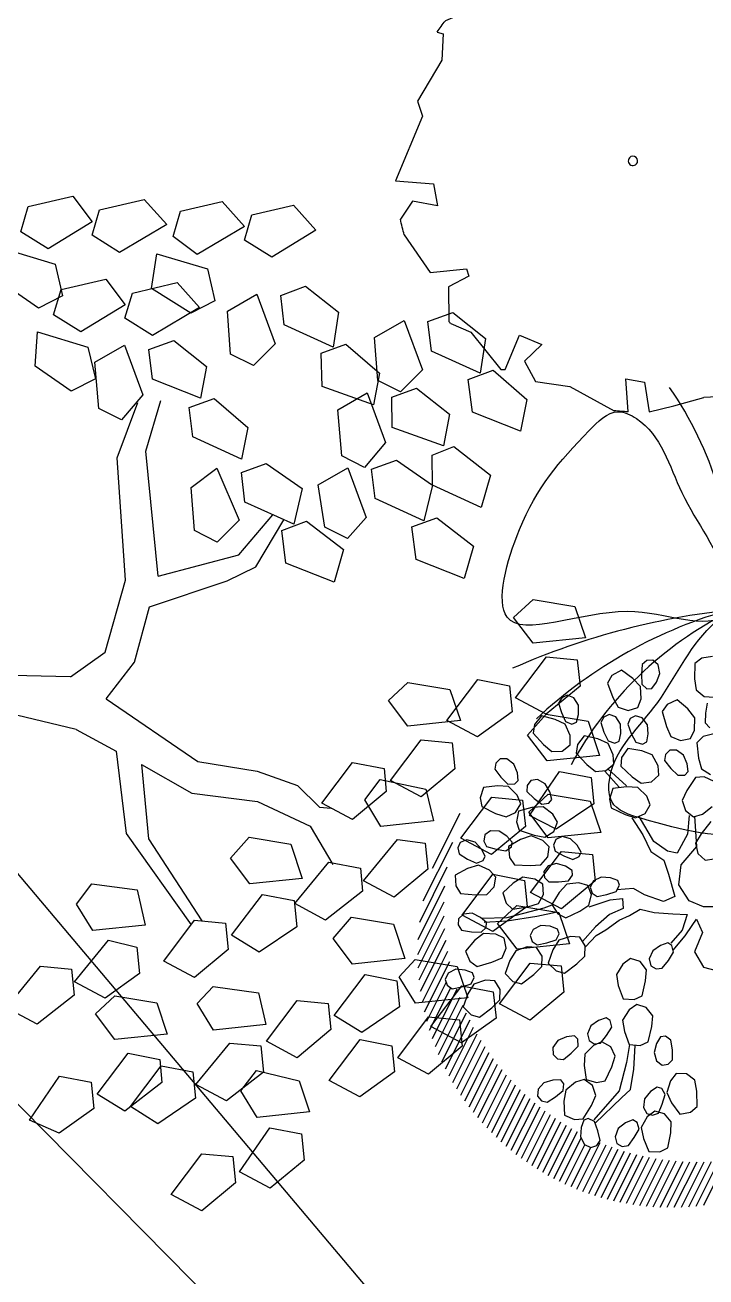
# Model space of a CAD drawing. Extents: x -809667 to 586099, y 3084146 to 3634412.
# Drawn here: x 381328.305 to 381330.292, y 3084293.949 to 3084297.6 of the extents above; entities that cross this region are included whole.
import ezdxf

# ---------------------------------------------------------------- set-up
doc = ezdxf.new("R2010")
doc.units = 0
doc.header["$LTSCALE"] = 0.5
doc.linetypes.add('CONTINOUS', pattern=[0])
doc.layers.get('0').update_dxf_attribs({"linetype": 'CONTINUOUS'})
for name, color, linetype in [('DIM-动力', 3, 'CONTINUOUS'), ('TREE', 3, 'CONTINUOUS'), ('乔木', 84, 'CONTINUOUS'), ('文字', 7, 'CONTINUOUS')]:
    doc.layers.add(name, color=color, linetype=linetype)

# ---------------------------------------------------------------- blocks, each defined once
blk = doc.blocks.new('*E54')
at = {"layer": 'TREE', "color": 0}
blk.add_ellipse((-2.37, 3.565), major_axis=(2.696, 1.394), ratio=1, start_param=0.518575, end_param=0.519414, dxfattribs=at)
blk = doc.blocks.new('A$C4C586FE1')
at = {"layer": 'TREE', "color": 0}
for p, q in [((1100.1, 2800.7), (873.4, 2660.3)), ((1294, 2743), (1192.9, 2818.9)), ((1417.9, 2836.2), (1388.9, 2616.6)), ((1786.8, 2659.7), (1417.9, 2836.2)), ((1261.1, 2599.4), (1294, 2743)), ((873.4, 2660.3), (885.1, 2448.8)), ((1875, 2685.7), (1786.8, 2659.7)), ((2107.7, 2532.3), (1875, 2685.7)), ((785.3, 2557.2), (585.3, 2566.4)), ((841.8, 2435.9), (785.3, 2557.2)), ((1388.9, 2616.6), (1261.1, 2599.4)), ((570, 2555.2), (514.1, 2441.5)), ((2260.8, 2515.8), (2107.7, 2532.3)), ((2272.6, 2551), (2260.8, 2515.8)), ((2410.9, 2296.6), (2336, 2500.2)), ((514.1, 2441.5), (288.4, 2275.8)), ((885.1, 2448.8), (841.8, 2435.9)), ((288.4, 2275.8), (287.5, 2250.5)), ((2434.2, 2275.2), (2410.9, 2296.6)), ((2564.8, 2085.9), (2434.2, 2275.2)), ((287.5, 2250.5), (483.5, 2157.2)), ((329.8, 2135.9), (208.1, 2079)), ((422.4, 2031.4), (329.8, 2135.9)), ((483.5, 2157.2), (422.4, 2031.4)), ((208.1, 2079), (170.6, 1878.4)), ((2577.2, 1905.4), (2564.8, 2085.9)), ((2688, 2051.3), (2577.2, 1905.4)), ((170.6, 1878.4), (15.6, 1628.2)), ((2666.2, 1735.2), (2771.9, 1843.1)), ((2724.5, 1645.7), (2666.2, 1735.2)), ((2799.1, 1743.9), (2724.5, 1645.7)), ((2787.7, 1243.8), (2821.3, 1628.8)), ((5.9, 1547.3), (197.8, 1550.3)), ((197.8, 1550.3), (173.3, 1443)), ((173.3, 1443), (0, 1424.7)), ((0, 1424.7), (27, 1278.9)), ((27, 1278.9), (66.8, 1102)), ((2631.6, 1201.9), (2787.7, 1243.8)), ((2635, 1085.7), (2631.6, 1201.9)), ((67, 987.7), (66.8, 1102)), ((2775.3, 1105.3), (2635, 1085.7)), ((2702, 977.7), (2775.3, 1105.3)), ((67, 987.7), (157.2, 906.4)), ((2642.7, 701.9), (2702, 977.7)), ((157.2, 906.4), (291.2, 931.2)), ((291.2, 931.2), (334.9, 852.4)), ((334.9, 852.4), (122.2, 842.3)), ((122.7, 841.2), (319.7, 727.5)), ((319.7, 727.5), (413.9, 564.3)), ((2274.5, 500.5), (2371.1, 598.9)), ((2371.1, 598.9), (2562.8, 580.2)), ((413.9, 564.3), (369.3, 463.8)), ((2418.9, 412.8), (2274.5, 500.5)), ((513.2, 326.3), (782.8, 401.8)), ((827.4, 368.4), (609.7, 253.1)), ((782.8, 401.8), (827.4, 368.4)), ((2129.9, 415.1), (2351.7, 350.2)), ((2132, 192.5), (2129.9, 415.1)), ((1825.7, 254.4), (1999.5, 124.4)), ((1858.7, 85.1), (1825.7, 254.4)), ((1175.5, 133.3), (821.4, 131.7)), ((1175.5, 133.3), (1301.7, 9.6)), ((1301.7, 9.6), (1413.5, 131.8)), ((1413.5, 131.8), (1432.3, 0)), ((1587.1, 58.5), (1858.7, 85.1)), ((1540.1, 5.2), (1587.1, 58.5))]:
    blk.add_line(p, q, dxfattribs=at)
at = {"layer": 'TREE', "color": 0, "extrusion": (0, 0, -1)}
for major_axis, start_param, end_param in [((1003, 1003), -1.011805, -0.945114), ((1003, 1003), -1.426629, -1.413216), ((1003, 1003), -0.139248, -0.081961), ((839.1, 1143.7), 0.475418, 0.633835), ((1003, 1003), 0.553886, 0.636541), ((1003, 1003), 4.017991, 4.075425), ((1003, 1003), 1.314933, 1.417635), ((839.5, 1143.4), 3.200433, 3.340883), ((1003, 1003), 1.573401, 1.638153), ((839.3, 1143.5), 2.942836, 3.115157), ((1003, 1003), 1.829101, 1.934165), ((1003, 1003), 2.270337, 2.346427)]:
    blk.add_ellipse((1418.5, 1418.4), major_axis=major_axis, ratio=1, start_param=start_param, end_param=end_param, dxfattribs=at)
at = {"layer": 'TREE', "color": 0, "linetype": 'Continuous'}
for start_param, end_param in [(0.01341, 3.155003), (3.155003, 6.296595)]:
    blk.add_ellipse((1466.4, 1447.2), major_axis=(19.2, 19.2), ratio=1, start_param=start_param, end_param=end_param, dxfattribs=at)
at = {"layer": 'TREE', "color": 8, "linetype": 'CONTINOUS', "extrusion": (0, 0, -1), "xscale": 467.4085850556439, "yscale": 467.4085850556439, "zscale": -467.4085850556439, "rotation": 278.9250190116231}
blk.add_blockref('*E54', (-2892.7, 65.8), dxfattribs=at)
blk = doc.blocks.new('白玉兰')
at = {"color": 0}
for centre, radius, start, end in [((-1260.5, 1665), 2054.4, 309.39345, 347.16547), ((-713.2, 1844.3), 1941, 291.82137, 332.63459), ((-478.2, 2077.5), 2115.2, 283.29933, 320.85284), ((-4728.7, -6984.2), 8428.8, 56.1879, 65.279), ((-1147.9, -2037), 2310.3, 61.625, 95.14911), ((-559.1, -2135.4), 2213.8, 76.70325, 111.40179), ((4370.8, -555.9), 4391.8, 172.1708, 190.66767), ((2826.9, 106.7), 2820.8, 182.25436, 209.88683), ((2146.3, 475.3), 2185, 193.30629, 228.41072)]:
    blk.add_arc(centre, radius, start, end, dxfattribs=at)
for points in [[(-33.3, 16.4), (-232.9, 72.7), (-341.9, 562), (-1253.8, 922.5), (-424.6, 1375.2), (-32.9, 1391.9), (376.3, 1386), (477, 1090.9), (236.3, 716.3), (184.7, 276.9), (29.2, 67), (-7.3, 17.6)], [(8.3, 30.7), (154.9, 177.4), (635.1, 33.7), (1394.9, 653.5), (1385.2, -291.2), (1208.5, -641.2), (1003.6, -995.4), (696.9, -939.3), (487.4, -546.3), (129.3, -286.7), (21.9, -48.6), (-3.3, 7.4)], [(36.1, -22.3), (98.6, -219.9), (-250.5, -579.7), (-51.2, -1539.8), (-884.9, -1095.2), (-1113.8, -777), (-1333.5, -431.7), (-1142.2, -185.6), (-696.9, -181.1), (-301.3, 16.9), (-40.5, 2.3), (20.8, -1.2)]]:
    blk.add_open_spline(points, degree=3, knots=[0, 0, 0, 0, 621.989778, 1340.944545, 1869.007736, 2592.427455, 2798.699245, 2915.827596, 3435.261502, 4029.77129, 4212.300518, 4212.300518, 4212.300518, 4212.300518], dxfattribs=at)
blk = doc.blocks.new('紫薇')
at = {"color": 0}
for p, q in [((-76.8, 470.4), (-70.2, 482.3)), ((-74.5, 453.4), (-76.8, 470.4)), ((-70.2, 482.3), (-58.6, 485.6)), ((-58.6, 485.6), (-47.3, 481.3)), ((-47.3, 481.3), (-39.7, 463.3)), ((-21.4, 461), (-5.1, 483.2)), ((-5.1, 483.2), (16.1, 479.2)), ((16.1, 479.2), (29.3, 467.9)), ((101.2, 461.5), (111.7, 470.2)), ((111.7, 470.2), (123.7, 469.1)), ((123.7, 469.1), (132.7, 461)), ((-183.9, 452.2), (-162.6, 456.2)), ((-162.6, 456.2), (-146.2, 450.4)), ((-146.2, 450.4), (-136.4, 421.5)), ((-62.9, 439.1), (-74.5, 453.4)), ((-34.4, 444.7), (-41, 432.8)), ((-39.7, 463.3), (-34.4, 444.7)), ((-30.7, 440.8), (-21.4, 461)), ((29.3, 467.9), (28, 437.4)), ((97.2, 444.8), (101.2, 461.5)), ((102.9, 427.3), (97.2, 444.8)), ((132.7, 461), (133.3, 441.5)), ((149.5, 432.7), (172.7, 447.5)), ((172.7, 447.5), (191, 436.1)), ((-136.4, 421.5), (-132.4, 400.2)), ((-50.3, 430.2), (-62.9, 439.1)), ((-41, 432.8), (-50.3, 430.2)), ((-24.1, 417.5), (-30.7, 440.8)), ((28, 437.4), (24, 416.1)), ((111.4, 414.4), (102.9, 427.3)), ((131.5, 422.2), (121, 413.5)), ((133.3, 441.5), (131.5, 422.2)), ((133.5, 417.2), (149.5, 432.7)), ((199.3, 420.8), (187, 392.8)), ((191, 436.1), (199.3, 420.8)), ((-132.4, 400.2), (-143.5, 382.8)), ((-12.5, 403.2), (-24.1, 417.5)), ((7.4, 403.9), (-12.5, 403.2)), ((24, 416.1), (7.4, 403.9)), ((30, 383.1), (34.5, 399.6)), ((34.5, 399.6), (45.2, 408)), ((45.2, 408), (57.2, 406.6)), ((57.2, 406.6), (65.9, 398.2)), ((65.9, 398.2), (66, 378.7)), ((121, 413.5), (111.4, 414.4)), ((131.3, 393.1), (133.5, 417.2)), ((-143.5, 382.8), (-161.8, 375)), ((-105.3, 369.5), (-91, 393)), ((-91, 393), (-69.5, 390.8)), ((-69.5, 390.8), (-55.3, 380.7)), ((-55.3, 380.7), (-54, 350.1)), ((-19.8, 365.4), (-14.5, 381.6)), ((-14.5, 381.6), (-3.3, 389.5)), ((-3.3, 389.5), (8.6, 387.4)), ((8.6, 387.4), (16.8, 378.5)), ((16.8, 378.5), (15.9, 359.1)), ((35.2, 365.4), (30, 383.1)), ((66, 378.7), (63.7, 359.5)), ((81.9, 369.5), (105.5, 383.7)), ((105.5, 383.7), (123.5, 371.7)), ((123.5, 371.7), (131.4, 356.2)), ((136.9, 375.6), (131.3, 393.1)), ((155.7, 369), (136.9, 375.6)), ((175.6, 374.5), (155.7, 369)), ((187, 392.8), (175.6, 374.5)), ((253.2, 356.4), (254.3, 374.8)), ((254.3, 374.8), (264, 388.8)), ((264, 388.8), (276.9, 393.2)), ((276.9, 393.2), (287.8, 387.8)), ((293.2, 377), (286.7, 358.6)), ((287.8, 387.8), (293.2, 377)), ((-144.9, 368.2), (-135.8, 350.9)), ((-135.8, 350.9), (-128.9, 332.9)), ((-112.8, 348.5), (-105.3, 369.5)), ((-104.3, 325.9), (-112.8, 348.5)), ((-54, 350.1), (-56.2, 328.6)), ((-15.6, 347.5), (-19.8, 365.4)), ((-8.2, 333.9), (-15.6, 347.5)), ((15.9, 359.1), (12.5, 340)), ((43.3, 352.3), (35.2, 365.4)), ((52.9, 351.1), (43.3, 352.3)), ((63.7, 359.5), (52.9, 351.1)), ((62.6, 330.5), (65.5, 354.4)), ((65.5, 354.4), (81.9, 369.5)), ((131.4, 356.2), (118.3, 328.6)), ((256.5, 341.3), (253.2, 356.4)), ((286.7, 358.6), (278.1, 341.3)), ((298.6, 344.6), (325.6, 350)), ((325.6, 350), (338.6, 332.8)), ((-128.9, 332.9), (-134.5, 320.4)), ((-91.5, 312.7), (-104.3, 325.9)), ((-56.2, 328.6), (-71.7, 315)), ((1.3, 332.2), (-8.2, 333.9)), ((12.5, 340), (1.3, 332.2)), ((7.1, 320), (31.4, 332.9)), ((31.4, 332.9), (48.8, 320)), ((67.7, 312.8), (62.6, 330.5)), ((118.3, 328.6), (106.4, 310.5)), ((208.1, 318.7), (219.7, 331.2)), ((219.7, 331.2), (233.1, 333.7)), ((233.1, 333.7), (243, 326.8)), ((243, 326.8), (246.9, 315.4)), ((265.1, 337), (256.5, 341.3)), ((278.1, 341.3), (265.1, 337)), ((267.3, 314.3), (278.1, 335.9)), ((278.1, 335.9), (298.6, 344.6)), ((338.6, 332.8), (340.8, 315.5)), ((-138, 307.2), (-116.5, 308.5)), ((-116.5, 308.5), (-100.8, 300.8)), ((-100.8, 300.8), (-94.7, 270.8)), ((-71.7, 315), (-91.5, 312.7)), ((-68.5, 285.8), (-58.6, 299.7)), ((-58.6, 299.7), (-45.6, 303.9)), ((-45.6, 303.9), (-34.9, 298.4)), ((-34.9, 298.4), (-29.6, 287.6)), ((-14.3, 282.1), (-10.1, 305.9)), ((-10.1, 305.9), (7.1, 320)), ((55.8, 304.1), (41.2, 277.2)), ((48.8, 320), (55.8, 304.1)), ((57.6, 263.9), (81.7, 307.4)), ((86.3, 305.7), (67.7, 312.8)), ((72.1, 266.3), (89, 305)), ((106.4, 310.5), (86.3, 305.7)), ((204.4, 300.6), (208.1, 318.7)), ((205.5, 285.2), (204.4, 300.6)), ((237.9, 298.1), (226.9, 282.2)), ((246.9, 315.4), (237.9, 298.1)), ((266.3, 295.9), (267.3, 314.3)), ((340.8, 315.5), (319.2, 293.8)), ((471.3, 230.6), (385.3, 316.6)), ((-69.8, 267.4), (-68.5, 285.8)), ((-29.6, 287.6), (-36.2, 269.2)), ((-10.1, 264.1), (-14.3, 282.1)), ((41.2, 277.2), (28.4, 259.8)), ((213.5, 279.7), (205.5, 285.2)), ((212.4, 256.9), (226.1, 276.8)), ((226.9, 282.2), (213.5, 279.7)), ((226.1, 276.8), (247.7, 282.5)), ((247.7, 282.5), (275.2, 284.1)), ((281.4, 283), (266.3, 295.9)), ((275.2, 284.1), (285.6, 265.2)), ((301.9, 280.8), (281.4, 283)), ((319.2, 293.8), (301.9, 280.8)), ((-93.4, 249.2), (-106.5, 233.3)), ((-94.7, 270.8), (-93.4, 249.2)), ((-66.7, 252.3), (-69.8, 267.4)), ((-58.1, 247.8), (-66.7, 252.3)), ((-45.1, 252), (-58.1, 247.8)), ((-36.2, 269.2), (-45.1, 252)), ((8.1, 256), (-10.1, 264.1)), ((28.4, 259.8), (8.1, 256)), ((26, 232.4), (37.1, 253.9)), ((37.1, 253.9), (57.7, 262.3)), ((57.7, 262.3), (84.7, 267.5)), ((84.7, 267.5), (97.5, 250)), ((97.5, 250), (99.5, 232.7)), ((208.8, 238.9), (212.4, 256.9)), ((285.3, 247.7), (260.9, 229.4)), ((285.6, 265.2), (285.3, 247.7)), ((312.1, 244.3), (323.7, 258.6)), ((323.7, 258.6), (339.8, 264.3)), ((339.8, 264.3), (352.8, 260.3)), ((352.8, 260.3), (358.4, 249.6)), ((358.4, 249.6), (356.5, 237.6)), ((367.8, 235.9), (375.4, 252.7)), ((375.4, 252.7), (389.5, 262.3)), ((389.5, 262.3), (403.2, 261.7)), ((403.2, 261.7), (411.3, 252.8)), ((411.3, 252.8), (412.5, 240.7)), ((508.8, 175.5), (417.1, 267.1)), ((-109.1, 217.7), (-93.4, 232.5)), ((-93.4, 232.5), (-76.5, 236.6)), ((-76.5, 236.6), (-52.5, 217.6)), ((24.8, 214), (26, 232.4)), ((99.5, 232.7), (77.7, 211.3)), ((221.9, 223.9), (208.8, 238.9)), ((241.9, 218.9), (221.9, 223.9)), ((260.9, 229.4), (241.9, 218.9)), ((247.9, 214.3), (266.4, 229.8)), ((266.4, 229.8), (288.7, 229.6)), ((288.7, 229.6), (315.6, 223.8)), ((305.9, 230.1), (312.1, 244.3)), ((310.3, 221.6), (305.9, 230.1)), ((315.6, 223.8), (320.6, 202.8)), ((340.5, 226.5), (323.4, 217.5)), ((356.5, 237.6), (340.5, 226.5)), ((365.4, 220.7), (367.8, 235.9)), ((399.8, 225.9), (385.5, 212.9)), ((412.5, 240.7), (399.8, 225.9)), ((528.7, 137.8), (442.7, 223.9)), ((-52.5, 217.6), (-37.7, 202)), ((-37.7, 202), (-37.5, 181.3)), ((39.8, 200.9), (24.8, 214)), ((60.3, 198.5), (39.8, 200.9)), ((40.7, 143.1), (52.7, 198.7)), ((67.2, 201.1), (57.6, 162.4)), ((77.7, 211.3), (60.3, 198.5)), ((186.5, 183.7), (194.8, 200.1)), ((194.8, 200.1), (209.3, 209.1)), ((209.3, 209.1), (222.9, 207.9)), ((222.9, 207.9), (230.7, 198.7)), ((230.7, 198.7), (231.3, 186.6)), ((239.6, 197.9), (247.9, 214.3)), ((248.3, 180), (239.6, 197.9)), ((323.4, 217.5), (310.3, 221.6)), ((320.6, 202.8), (315.7, 186.1)), ((371.9, 213.5), (365.4, 220.7)), ((365.7, 191.6), (383.6, 207.9)), ((385.5, 212.9), (371.9, 213.5)), ((383.6, 207.9), (405.9, 208.5)), ((405.9, 208.5), (433, 203.9)), ((433, 203.9), (438.9, 183.1)), ((-37.5, 181.3), (-48.6, 164.8)), ((183.4, 168.5), (186.5, 183.7)), ((231.3, 186.6), (218.1, 172.4)), ((266.3, 169.8), (248.3, 180)), ((287.3, 174.9), (266.3, 169.8)), ((315.7, 186.1), (287.3, 174.9)), ((358.1, 174.8), (365.7, 191.6)), ((367.5, 157.3), (358.1, 174.8)), ((438.9, 183.1), (434.7, 166.2)), ((542.3, 106.5), (458.9, 190)), ((-67, 163.8), (-89.7, 172.1)), ((-48.6, 164.8), (-67, 163.8)), ((-36.7, 106.9), (-51.2, 164.9)), ((-41.5, 169.7), (-27, 135.9)), ((57.6, 162.4), (52.7, 126.2)), ((189.7, 161.1), (183.4, 168.5)), ((203.3, 159.9), (189.7, 161.1)), ((218.1, 172.4), (203.3, 159.9)), ((211.7, 140), (221.6, 151.8)), ((221.6, 151.8), (236.8, 162.3)), ((236.8, 162.3), (253.8, 163.3)), ((253.8, 163.3), (265.2, 155.7)), ((265.2, 155.7), (267.6, 143.9)), ((286.8, 146.4), (308.2, 157.6)), ((308.2, 157.6), (329.9, 152.6)), ((329.9, 152.6), (355, 141.2)), ((385.9, 147.9), (367.5, 157.3)), ((406.7, 153.8), (385.9, 147.9)), ((434.7, 166.2), (406.7, 153.8)), ((552.4, 78.8), (470.5, 160.7)), ((-78.2, 144.7), (-52.5, 128.2)), ((-52.5, 128.2), (-36.1, 114.1)), ((-27, 135.9), (4.4, 106.9)), ((21.3, 116.5), (40.7, 143.1)), ((52.7, 126.2), (33.4, 102.1)), ((213.6, 130.5), (211.7, 140)), ((225, 122.9), (213.6, 130.5)), ((244, 126.8), (225, 122.9)), ((262.4, 133), (244, 126.8)), ((267.6, 143.9), (262.4, 133)), ((275.1, 132.1), (286.8, 146.4)), ((279.8, 112.7), (275.1, 132.1)), ((355, 141.2), (355.4, 119.6)), ((424.9, 121.7), (441.6, 125.6)), ((441.6, 125.6), (454.1, 120)), ((559.9, 53.6), (479.1, 134.4)), ((4.4, 82.7), (-36.7, 106.9)), ((-36.1, 114.1), (-33.9, 93.6)), ((4.4, 106.9), (21.3, 116.5)), ((33.4, 102.1), (33.4, 73.1)), ((132.5, 92.4), (144.6, 102.1)), ((144.6, 102.1), (161.5, 109.3)), ((161.5, 109.3), (178.4, 106.9)), ((178.4, 106.9), (188.1, 97.2)), ((190.7, 82.1), (191.6, 102)), ((191.6, 102), (206.7, 112.4)), ((206.7, 112.4), (230.4, 117.2)), ((230.4, 117.2), (249.9, 106.4)), ((249.9, 106.4), (270.8, 88.4)), ((295.2, 99), (279.8, 112.7)), ((316.8, 99.4), (295.2, 99)), ((347, 104.3), (316.8, 99.4)), ((355.4, 119.6), (347, 104.3)), ((410.5, 106.9), (362.1, 92.4)), ((404, 95.4), (411.8, 108.8)), ((411.8, 108.8), (424.9, 121.7)), ((454.1, 120), (458.5, 108.8)), ((458.5, 108.8), (455.2, 97.1)), ((565.7, 30.2), (485.7, 110.1)), ((-43.3, 76), (-61.5, 73.2)), ((-33.9, 93.6), (-43.3, 76)), ((21.3, 46.5), (4.4, 82.7)), ((108.3, 68.2), (139.8, 75.5)), ((132.5, 82.7), (132.5, 92.4)), ((142.2, 73.1), (132.5, 82.7)), ((180.8, 75.5), (161.5, 73.1)), ((188.1, 85.1), (180.8, 75.5)), ((188.1, 97.2), (188.1, 85.1)), ((201.6, 64.6), (190.7, 82.1)), ((270.8, 88.4), (265.1, 67.5)), ((265.4, 70.7), (306.5, 75.5)), ((287.2, 87.6), (270.3, 87.6)), ((328.3, 90), (287.2, 87.6)), ((306.5, 75.5), (364.5, 85.1)), ((362.1, 92.4), (328.3, 90)), ((364.5, 85.1), (408, 97.2)), ((393.8, 68.2), (416.4, 76.9)), ((407.5, 86.4), (404, 95.4)), ((420, 80.9), (407.5, 86.4)), ((416.4, 76.9), (437.4, 69.5)), ((438, 87.9), (420, 80.9)), ((455.2, 97.1), (438, 87.9)), ((570, 8.1), (490.7, 87.5)), ((33.4, 73.1), (35.8, 27.2)), ((91.4, 48.9), (108.3, 68.2)), ((159.1, 61), (134.9, 56.2)), ((134.9, 56.2), (139.8, 36.8)), ((161.5, 73.1), (142.2, 73.1)), ((202.6, 61), (159.1, 61)), ((222.5, 58.9), (201.6, 64.6)), ((252.8, 55.2), (222.5, 58.9)), ((265.1, 67.5), (252.8, 55.2)), ((287.2, 48.9), (304.1, 56.2)), ((304.1, 56.2), (321, 53.7)), ((321, 53.7), (330.7, 44.1)), ((380.7, 55.3), (393.8, 68.2)), ((383.1, 35.6), (380.7, 55.3)), ((437.4, 69.5), (461, 55.4)), ((461, 55.4), (459, 33.9)), ((573.2, -12.7), (494.4, 66.1)), ((11.6, 10.3), (21.3, 46.5)), ((35.8, 27.2), (60, 24.8)), ((60, 24.8), (91.4, 48.9)), ((108.3, 24.8), (84.2, 10.3)), ((132.5, 19.9), (108.3, 24.8)), ((139.8, 36.8), (168.8, 34.4)), ((168.8, 34.4), (202.6, 19.9)), ((275.1, 39.3), (287.2, 48.9)), ((275.1, 29.6), (275.1, 39.3)), ((284.8, 19.9), (275.1, 29.6)), ((330.7, 32), (323.4, 22.3)), ((325.9, 17.5), (342.8, 24.8)), ((330.7, 44.1), (330.7, 32)), ((342.8, 24.8), (367, 24.8)), ((367, 24.8), (383.9, 10.3)), ((396.9, 20.2), (383.1, 35.6)), ((459, 33.9), (448.9, 19.6)), ((473.3, 19.9), (490.2, 27.2)), ((490.2, 27.2), (507.1, 24.8)), ((575.4, -32.6), (497, 45.8)), ((499.2, 25.9), (498.8, 26.3)), ((507.1, 24.8), (516.8, 15.1)), ((-11.6, -10.3), (11.6, 10.3)), ((84.2, 10.3), (50.3, -4.2)), ((154.3, 17.5), (132.5, 19.9)), ((185.7, 7.9), (154.3, 17.5)), ((207.4, 3), (185.7, 7.9)), ((202.6, 19.9), (236.4, 0.6)), ((234, -11.5), (207.4, 3)), ((234, -9.1), (238.9, 10.3)), ((238.9, 10.3), (255.8, 17.5)), ((255.8, 17.5), (279.9, 17.5)), ((279.9, 17.5), (296.9, 3)), ((304.1, 19.9), (284.8, 19.9)), ((296.9, 3), (313.8, -18.7)), ((323.4, 22.3), (304.1, 19.9)), ((321, -1.8), (325.9, 17.5)), ((383.9, 10.3), (400.8, -11.5)), ((418.4, 18.1), (396.9, 20.2)), ((448.9, 19.6), (418.4, 18.1)), ((461.2, 10.3), (473.3, 19.9)), ((461.2, 0.6), (461.2, 10.3)), ((470.9, -9.1), (461.2, 0.6)), ((516.8, 3), (509.6, -6.6)), ((516.8, 15.1), (516.8, 3)), ((576.7, -51.6), (516.8, 8.3)), ((-43.9, -21.1), (-11.6, -10.3)), ((50.3, -4.2), (23.7, -13.9)), ((23.7, -13.9), (43.1, -40.5)), ((241.3, -28.4), (234, -9.1)), ((313.8, -18.7), (304.1, -38)), ((328.3, -21.1), (321, -1.8)), ((347.6, -30.8), (328.3, -21.1)), ((400.8, -11.5), (391.1, -30.8)), ((420.1, -38), (425, -18.7)), ((425, -18.7), (441.9, -11.5)), ((441.9, -11.5), (466.1, -11.5)), ((466.1, -11.5), (483, -26)), ((490.2, -9.1), (470.9, -9.1)), ((509.6, -6.6), (490.2, -9.1)), ((577.3, -87.5), (500, -10.2)), ((577.3, -69.9), (511.5, -4.1)), ((9.2, -28.4), (6.8, -57.4)), ((21.3, -38), (9.2, -28.4)), ((40.7, -52.5), (21.3, -38)), ((43.1, -40.5), (72.1, -57.4)), ((260.6, -38), (241.3, -28.4)), ((289.6, -47.7), (260.6, -38)), ((304.1, -38), (289.6, -47.7)), ((376.6, -40.5), (347.6, -30.8)), ((391.1, -30.8), (376.6, -40.5)), ((427.4, -57.4), (420.1, -38)), ((483, -26), (499.9, -47.7)), ((499.9, -47.7), (490.2, -67)), ((575.5, -121), (498.7, -44.3)), ((576.6, -104.5), (499.6, -27.5)), ((6.8, -57.4), (33.4, -88.8)), ((72.1, -71.9), (40.7, -52.5)), ((71.7, -62.6), (77.9, -55.2)), ((72.9, -76.2), (71.7, -62.6)), ((77.9, -55.2), (93.4, -55.6)), ((93.4, -55.6), (111, -60.9)), ((111, -60.9), (122.4, -73.6)), ((122.4, -73.6), (123.6, -87.2)), ((134.2, -92.5), (141.1, -73)), ((141.1, -73), (157.2, -61.4)), ((157.2, -61.4), (174.8, -66.7)), ((174.8, -66.7), (193.3, -82.2)), ((446.7, -67), (427.4, -57.4)), ((475.7, -76.7), (446.7, -67)), ((490.2, -67), (475.7, -76.7)), ((573.8, -137.1), (497.3, -60.6)), ((33.4, -88.8), (26.1, -122.6)), ((87.7, -88.7), (72.9, -76.2)), ((104.1, -99.2), (87.7, -88.7)), ((115.8, -96.5), (104.1, -99.2)), ((123.6, -87.2), (115.8, -96.5)), ((142.8, -112.3), (134.2, -92.5)), ((193.3, -82.2), (197, -104.2)), ((569.1, -167.7), (493.1, -91.7)), ((571.7, -152.6), (495.4, -76.3)), ((26.1, -122.6), (4.4, -137.1)), ((158.8, -138.4), (142.8, -112.3)), ((197, -104.2), (196, -131.7)), ((562.9, -196.8), (487.2, -121.1)), ((566.2, -182.5), (490.3, -106.6)), ((176.1, -140.3), (158.8, -138.4)), ((196, -131.7), (176.1, -140.3)), ((559.2, -210.9), (483.7, -135.3)), ((151.1, -181.9), (158, -162.4)), ((158, -162.4), (174.1, -150.7)), ((174.1, -150.7), (191.7, -156)), ((191.7, -156), (210.2, -171.6)), ((210.2, -171.6), (213.9, -193.6)), ((233.6, -164.1), (239.8, -156.7)), ((234.8, -177.7), (233.6, -164.1)), ((239.8, -156.7), (255.3, -157)), ((255.3, -157), (272.9, -162.3)), ((272.9, -162.3), (284.3, -175.1)), ((305.8, -179.5), (310.3, -170.9)), ((310.3, -170.9), (325.4, -168)), ((325.4, -168), (343.8, -169.4)), ((343.8, -169.4), (357.7, -179.4)), ((550.9, -237.9), (475.7, -162.7)), ((555.2, -224.5), (479.8, -149.2)), ((159.7, -201.7), (151.1, -181.9)), ((213.9, -193.6), (212.9, -221.1)), ((249.6, -190.1), (234.8, -177.7)), ((266, -200.7), (249.6, -190.1)), ((285.5, -188.7), (277.8, -197.9)), ((284.3, -175.1), (285.5, -188.7)), ((309.8, -192.5), (305.8, -179.5)), ((327, -201.5), (309.8, -192.5)), ((361.7, -192.5), (356.1, -203.1)), ((357.7, -179.4), (361.7, -192.5)), ((541.3, -263.7), (466.4, -188.8)), ((546.3, -250.9), (471.2, -175.9)), ((175.7, -227.8), (159.7, -201.7)), ((212.9, -221.1), (193, -229.7)), ((212.3, -221.6), (229.2, -253)), ((246.4, -234.4), (249, -213.9)), ((249, -213.9), (262.3, -199)), ((262.3, -199), (280.6, -200.5)), ((277.8, -197.9), (266, -200.7)), ((280.6, -200.5), (302, -211.7)), ((302, -211.7), (310.3, -232.4)), ((345.2, -208.3), (327, -201.5)), ((356.1, -203.1), (345.2, -208.3)), ((530.6, -288.4), (456, -213.7)), ((536.1, -276.2), (461.3, -201.4)), ((132.4, -239), (140.2, -227.8)), ((135.8, -258), (132.4, -239)), ((140.2, -227.8), (149.8, -226.1)), ((149.8, -226.1), (161.4, -236.3)), ((161.4, -236.3), (171.4, -251.7)), ((193, -229.7), (175.7, -227.8)), ((219.5, -269.9), (202.6, -226.4)), ((259.1, -251.9), (246.4, -234.4)), ((310.3, -232.4), (315.1, -259.5)), ((359.6, -253.8), (363.1, -244.8)), ((363.1, -244.8), (377.9, -240.2)), ((377.9, -240.2), (396.3, -239.5)), ((396.3, -239.5), (411.2, -247.9)), ((518.9, -312), (444.5, -237.6)), ((524.9, -300.3), (450.4, -225.8)), ((141.5, -276.6), (135.8, -258)), ((172, -268.8), (164.2, -280)), ((171.4, -251.7), (172, -268.8)), ((238.9, -306.2), (219.5, -269.9)), ((229.2, -253), (260.6, -301.3)), ((280.3, -274), (259.1, -251.9)), ((315.1, -259.5), (297.6, -272.1)), ((307.4, -275), (318.8, -258.8)), ((318.8, -258.8), (337.2, -258.1)), ((337.2, -258.1), (359.8, -266.8)), ((365.2, -266.3), (359.6, -253.8)), ((359.8, -266.8), (370.3, -286.5)), ((383.2, -273.3), (365.2, -266.3)), ((411.2, -247.9), (416.7, -260.4)), ((416.7, -260.4), (412.3, -271.7)), ((506.1, -334.6), (432, -260.4)), ((512.6, -323.4), (438.4, -249.1)), ((152.3, -282.1), (141.5, -276.6)), ((164.2, -280), (152.3, -282.1)), ((297.6, -272.1), (280.3, -274)), ((307.1, -295.7), (307.4, -275)), ((321.7, -311.7), (307.1, -295.7)), ((370.3, -286.5), (378.2, -312.8)), ((402.1, -278.1), (383.2, -273.3)), ((412.3, -271.7), (402.1, -278.1)), ((485.2, -366.6), (411.4, -292.8)), ((492.4, -356.2), (418.5, -282.2)), ((499.4, -345.5), (425.3, -271.4)), ((112.7, -328.7), (124.5, -311.7)), ((124.5, -311.7), (143.2, -304.7)), ((143.2, -304.7), (158.7, -314.5)), ((158.7, -314.5), (172.5, -334.4)), ((179.7, -323.6), (187.6, -318.1)), ((187.6, -318.1), (202.4, -322.5)), ((260.6, -315.8), (238.9, -306.2)), ((260.6, -301.3), (325.9, -340)), ((325.9, -347.2), (260.6, -315.8)), ((345.2, -331.1), (321.7, -311.7)), ((378.2, -312.8), (362.2, -327.4)), ((470, -386.9), (396.5, -313.3)), ((477.7, -376.9), (404, -303.2)), ((115.8, -350.1), (112.7, -328.7)), ((172.5, -334.4), (170.2, -356.6)), ((177.2, -337), (179.7, -323.6)), ((188.2, -352.9), (177.2, -337)), ((202.4, -322.5), (218, -332.3)), ((218, -332.3), (225.6, -347.6)), ((325.2, -362.8), (325.7, -343.5)), ((325.7, -343.5), (335.6, -334)), ((335.6, -334), (345.2, -334.3)), ((362.2, -327.4), (345.2, -331.1)), ((345.2, -334.3), (354.6, -346.6)), ((445.7, -415.5), (372.4, -342.2)), ((454, -406.2), (380.6, -332.8)), ((462.1, -396.6), (388.7, -323.1)), ((124.3, -379.4), (115.8, -350.1)), ((170.2, -356.6), (161.9, -382.8)), ((201.2, -367.5), (188.2, -352.9)), ((190.2, -372.4), (206.8, -361.4)), ((213.2, -367.9), (201.2, -367.5)), ((206.8, -361.4), (224.2, -367.4)), ((223.2, -361.1), (213.2, -367.9)), ((225.6, -347.6), (223.2, -361.1)), ((224.2, -367.4), (242, -383.7)), ((246.6, -371.5), (253.1, -364.4)), ((253.1, -364.4), (268.5, -365.4)), ((268.5, -365.4), (285.9, -371.4)), ((327.1, -382.2), (325.2, -362.8)), ((354.6, -346.6), (361.4, -363.7)), ((361.4, -363.7), (358.6, -380.5)), ((428.3, -433.5), (361, -366.2)), ((437.1, -424.6), (363.9, -351.5)), ((140.5, -385.9), (124.3, -379.4)), ((161.9, -382.8), (140.5, -385.9)), ((182.5, -391.6), (190.2, -372.4)), ((190.3, -411.7), (182.5, -391.6)), ((242, -383.7), (244.8, -405.8)), ((247.2, -385.2), (246.6, -371.5)), ((261.5, -398.2), (247.2, -385.2)), ((285.9, -371.4), (296.8, -384.6)), ((296.8, -384.6), (297.4, -398.2)), ((390.9, -466.8), (318.3, -394.2)), ((336.6, -389.7), (327.1, -382.2)), ((400.6, -458.8), (327.9, -386.1)), ((348.7, -390), (336.6, -389.7)), ((358.6, -380.5), (348.7, -390)), ((410, -450.6), (349, -389.6)), ((419.3, -442.2), (358.1, -381)), ((205.2, -438.4), (190.3, -411.7)), ((244.8, -405.8), (242.6, -433.3)), ((277.4, -409.4), (261.5, -398.2)), ((289.3, -407.2), (277.4, -409.4)), ((360.5, -489.4), (288.2, -417.2)), ((297.4, -398.2), (289.3, -407.2)), ((370.9, -482.1), (298.5, -409.7)), ((381, -474.6), (308.5, -402.1)), ((222.4, -441), (205.2, -438.4)), ((242.6, -433.3), (222.4, -441)), ((328, -510), (256.1, -438)), ((339.1, -503.4), (267, -431.3)), ((349.9, -496.5), (277.7, -424.4)), ((268.8, -539.2), (197.5, -467.9)), ((281.2, -533.9), (209.8, -462.5)), ((293.3, -528.3), (221.7, -456.7)), ((305.1, -522.4), (233.4, -450.8)), ((316.7, -516.3), (244.9, -444.5)), ((202.6, -561.4), (132.1, -490.8)), ((216.5, -557.6), (145.8, -486.9)), ((230, -553.4), (159.2, -482.6)), ((243.3, -549), (172.3, -478)), ((256.2, -544.2), (185, -473.1)), ((173.8, -567.9), (103.6, -497.7)), ((188.4, -564.8), (118, -494.5))]:
    blk.add_line(p, q, dxfattribs=at)
blk = doc.blocks.new('幌伞枫')
at = {"layer": '乔木', "color": 0}
for p, q in [((-530.7, 995.3), (-449.9, 1054)), ((-449.9, 1054), (-383.9, 1024.6)), ((-9.5, 965.9), (27.2, 1054)), ((27.2, 1054), (100.6, 1061.3)), ((100.6, 1061.3), (85.9, 943.9)), ((-383.9, 1024.6), (-449.9, 929.2)), ((122.6, 965.9), (144.7, 1032)), ((144.7, 1032), (203.4, 1024.6)), ((203.4, 1024.6), (247.4, 936.5)), ((247.4, 936.5), (284.1, 1024.6)), ((284.1, 1024.6), (364.9, 1032)), ((364.9, 1032), (350.2, 914.5)), ((-677.5, 936.5), (-604.1, 995.3)), ((-604.1, 995.3), (-530.7, 965.9)), ((-523.3, 936.5), (-530.7, 995.3)), ((379.5, 936.5), (408.9, 1002.6)), ((408.9, 1002.6), (467.6, 995.3)), ((423.6, 899.8), (460.3, 987.9)), ((460.3, 987.9), (533.7, 995.3)), ((467.6, 995.3), (504.3, 899.8)), ((533.7, 995.3), (519, 877.8)), ((-530.7, 965.9), (-604.1, 870.5)), ((19.9, 914.5), (-9.5, 965.9)), ((196, 877.8), (122.6, 965.9)), ((555.7, 899.8), (577.7, 965.9)), ((577.7, 965.9), (636.5, 958.6)), ((636.5, 958.6), (680.5, 870.5)), ((-670.1, 877.8), (-677.5, 936.5)), ((-449.9, 929.2), (-523.3, 936.5)), ((-383.9, 870.5), (-303.1, 936.5)), ((-303.1, 936.5), (-237, 899.8)), ((85.9, 943.9), (19.9, 914.5)), ((247.4, 936.5), (196, 877.8)), ((284.1, 885.2), (247.4, 936.5)), ((460.3, 848.5), (379.5, 936.5)), ((-237, 899.8), (-310.4, 804.4)), ((350.2, 914.5), (284.1, 885.2)), ((453, 848.5), (423.6, 899.8)), ((504.3, 899.8), (460.3, 848.5)), ((629.1, 811.8), (555.7, 899.8)), ((-604.1, 870.5), (-670.1, 877.8)), ((-530.7, 819.1), (-457.3, 877.8)), ((-457.3, 877.8), (-391.2, 848.5)), ((519, 877.8), (453, 848.5)), ((-391.2, 848.5), (-457.3, 745.7)), ((-376.5, 819.1), (-383.9, 870.5)), ((-237, 797.1), (-156.3, 863.1)), ((-156.3, 863.1), (-90.2, 826.4)), ((137.3, 804.4), (166.7, 870.5)), ((166.7, 870.5), (225.4, 863.1)), ((225.4, 863.1), (262.1, 775.1)), ((680.5, 870.5), (629.1, 811.8)), ((651.1, 775.1), (687.8, 863.1)), ((687.8, 863.1), (761.3, 870.5)), ((761.3, 870.5), (746.6, 753)), ((-684.8, 826.4), (-567.4, 841.1)), ((-662.8, 753), (-684.8, 826.4)), ((-567.4, 841.1), (-530.7, 782.4)), ((-523.3, 760.4), (-530.7, 819.1)), ((-310.4, 804.4), (-376.5, 819.1)), ((-90.2, 826.4), (-156.3, 731)), ((401.6, 775.1), (423.6, 841.1)), ((423.6, 841.1), (482.3, 833.8)), ((482.3, 833.8), (526.4, 745.7)), ((783.3, 775.1), (805.3, 841.1)), ((805.3, 841.1), (864, 833.8)), ((864, 833.8), (908.1, 745.7)), ((-383.9, 738.4), (-310.4, 804.4)), ((-310.4, 804.4), (-237, 767.7)), ((-229.7, 738.4), (-237, 797.1)), ((210.7, 716.3), (137.3, 804.4)), ((570.4, 738.4), (599.8, 804.4)), ((599.8, 804.4), (658.5, 797.1)), ((658.5, 797.1), (695.2, 709)), ((-530.7, 782.4), (-567.4, 738.4)), ((-457.3, 745.7), (-523.3, 760.4)), ((-237, 767.7), (-310.4, 672.3)), ((262.1, 775.1), (210.7, 716.3)), ((475, 687), (401.6, 775.1)), ((680.5, 723.7), (651.1, 775.1)), ((856.7, 687), (783.3, 775.1)), ((-567.4, 738.4), (-662.8, 753)), ((-662.8, 687), (-582, 745.7)), ((-582, 745.7), (-516, 716.3)), ((-376.5, 679.6), (-383.9, 738.4)), ((-156.3, 731), (-229.7, 738.4)), ((108, 650.3), (144.7, 738.4)), ((144.7, 738.4), (218.1, 745.7)), ((218.1, 745.7), (203.4, 628.2)), ((526.4, 745.7), (475, 687)), ((643.8, 650.3), (570.4, 738.4)), ((746.6, 753), (680.5, 723.7)), ((908.1, 745.7), (856.7, 687)), ((-516, 716.3), (-582, 613.6)), ((-545.3, 709), (-427.9, 723.7)), ((-523.3, 635.6), (-545.3, 709)), ((-427.9, 723.7), (-383.9, 665)), ((240.1, 650.3), (262.1, 716.3)), ((262.1, 716.3), (320.8, 709)), ((320.8, 709), (364.9, 620.9)), ((695.2, 709), (643.8, 650.3)), ((-993.1, 642.9), (-927, 679.6)), ((-927, 679.6), (-890.3, 569.5)), ((-809.6, 628.2), (-736.2, 687)), ((-736.2, 687), (-662.8, 657.6)), ((-655.4, 628.2), (-662.8, 687)), ((-310.4, 672.3), (-376.5, 679.6)), ((798, 613.6), (827.3, 679.6)), ((827.3, 679.6), (886, 672.3)), ((-662.8, 657.6), (-736.2, 562.2)), ((-383.9, 665), (-420.6, 620.9)), ((137.3, 598.9), (108, 650.3)), ((313.5, 562.2), (240.1, 650.3)), ((886, 672.3), (922.7, 584.2)), ((-993.1, 547.5), (-993.1, 642.9)), ((-802.3, 569.5), (-809.6, 628.2)), ((-582, 613.6), (-655.4, 628.2)), ((-420.6, 620.9), (-523.3, 635.6)), ((-391.2, 628.2), (-273.7, 642.9)), ((-369.2, 554.8), (-391.2, 628.2)), ((-273.7, 642.9), (-237, 591.5)), ((203.4, 628.2), (137.3, 598.9)), ((306.1, 540.2), (350.2, 635.6)), ((364.9, 620.9), (313.5, 562.2)), ((350.2, 635.6), (423.6, 635.6)), ((423.6, 635.6), (408.9, 518.1)), ((753.9, 613.6), (827.3, 620.9)), ((827.3, 620.9), (812.6, 503.5)), ((-237, 591.5), (-273.7, 547.5)), ((445.6, 547.5), (467.6, 606.2)), ((467.6, 606.2), (526.4, 598.9)), ((526.4, 598.9), (570.4, 510.8)), ((717.2, 525.5), (753.9, 613.6)), ((871.4, 525.5), (798, 613.6)), ((849.3, 525.5), (871.4, 591.5)), ((871.4, 591.5), (930.1, 584.2)), ((-890.3, 569.5), (-941.7, 518.1)), ((-736.2, 562.2), (-802.3, 569.5)), ((-295.8, 510.8), (-215, 576.9)), ((-215, 576.9), (-149, 540.2)), ((922.7, 584.2), (871.4, 525.5)), ((930.1, 584.2), (974.1, 496.1)), ((-941.7, 518.1), (-993.1, 547.5)), ((-273.7, 547.5), (-369.2, 554.8)), ((-149, 540.2), (-215, 444.7)), ((254.8, 488.8), (284.1, 554.8)), ((284.1, 554.8), (335.5, 547.5)), ((342.8, 496.1), (306.1, 540.2)), ((335.5, 547.5), (379.5, 459.4)), ((519, 452.1), (445.6, 547.5)), ((-1037.1, 488.8), (-971.1, 525.5)), ((-971.1, 525.5), (-934.4, 408)), ((-816.9, 518.1), (-699.5, 532.8)), ((-794.9, 444.7), (-816.9, 518.1)), ((-699.5, 532.8), (-662.8, 474.1)), ((-442.6, 452.1), (-369.2, 518.1)), ((-369.2, 518.1), (-295.8, 481.4)), ((-288.4, 452.1), (-295.8, 510.8)), ((408.9, 518.1), (342.8, 496.1)), ((570.4, 510.8), (519, 452.1)), ((746.6, 481.4), (717.2, 525.5)), ((922.7, 437.4), (849.3, 525.5)), ((-1037.1, 393.4), (-1037.1, 488.8)), ((-295.8, 481.4), (-369.2, 386)), ((328.2, 400.7), (254.8, 488.8)), ((592.4, 408), (629.1, 496.1)), ((629.1, 496.1), (709.9, 503.5)), ((709.9, 503.5), (695.2, 386)), ((812.6, 503.5), (746.6, 481.4)), ((974.1, 496.1), (922.7, 437.4)), ((-662.8, 474.1), (-699.5, 430.1)), ((-435.2, 393.4), (-442.6, 452.1)), ((-221.9, 376.9), (-310.5, 462.2)), ((-215, 444.7), (-288.4, 452.1)), ((379.5, 459.4), (328.2, 400.7)), ((460.3, 386), (489.7, 452.1)), ((489.7, 452.1), (541, 444.7)), ((724.5, 408), (753.9, 474.1)), ((753.9, 474.1), (812.6, 466.8)), ((812.6, 466.8), (849.3, 371.3)), ((-956.4, 320), (-897.7, 422.7)), ((-897.7, 422.7), (-824.3, 422.7)), ((-824.3, 422.7), (-809.6, 364)), ((-699.5, 430.1), (-794.9, 444.7)), ((-611.4, 371.3), (-530.7, 430.1)), ((-530.7, 430.1), (-464.6, 400.7)), ((-256.9, 345.9), (-327.2, 440.6)), ((541, 444.7), (585.1, 349.3)), ((864, 364), (893.4, 430.1)), ((893.4, 430.1), (952.1, 422.7)), ((952.1, 422.7), (988.8, 334.6)), ((-985.8, 364), (-1037.1, 393.4)), ((-934.4, 408), (-985.8, 364)), ((-464.6, 400.7), (-538, 305.3)), ((-369.2, 386), (-435.2, 393.4)), ((276.8, 356.7), (335.5, 393.4)), ((335.5, 393.4), (344, 418.8)), ((372.2, 364), (467.6, 393.4)), ((629.1, 356.7), (592.4, 408)), ((798, 320), (724.5, 408)), ((-883, 349.3), (-816.9, 386)), ((-816.9, 386), (-780.2, 268.6)), ((-758.2, 312.6), (-684.8, 371.3)), ((-684.8, 371.3), (-618.7, 342)), ((-604.1, 312.6), (-611.4, 371.3)), ((-206.4, 307), (-221.9, 376.9)), ((533.7, 290.6), (460.3, 386)), ((695.2, 386), (629.1, 356.7)), ((849.3, 371.3), (798, 320)), ((-1081.2, 320), (-1015.1, 356.7)), ((-1015.1, 356.7), (-978.4, 239.2)), ((-809.6, 364), (-883, 290.6)), ((-883, 246.5), (-883, 349.3)), ((-618.7, 342), (-684.8, 246.5)), ((-457.3, 342), (-332.5, 364)), ((-427.9, 275.9), (-457.3, 342)), ((-332.5, 364), (-295.8, 305.3)), ((-251.7, 158.5), (-256.9, 345.9)), ((225.4, 275.9), (276.8, 356.7)), ((291.5, 261.2), (372.2, 364)), ((585.1, 349.3), (533.7, 290.6)), ((937.4, 275.9), (864, 364)), ((-1081.2, 217.2), (-1081.2, 320)), ((-883, 290.6), (-956.4, 320)), ((-750.9, 253.9), (-758.2, 312.6)), ((-538, 305.3), (-604.1, 312.6)), ((364.9, 224.5), (401.6, 312.6)), ((401.6, 312.6), (482.3, 320)), ((482.3, 320), (467.6, 202.5)), ((746.6, 246.5), (768.6, 312.6)), ((768.6, 312.6), (827.3, 305.3)), ((988.8, 334.6), (937.4, 275.9)), ((-295.8, 305.3), (-332.5, 261.2)), ((-188.4, 124.2), (-206.4, 307)), ((497, 224.5), (526.4, 290.6)), ((526.4, 290.6), (585.1, 283.3)), ((585.1, 283.3), (621.8, 187.8)), ((827.3, 305.3), (871.4, 217.2)), ((-780.2, 268.6), (-831.6, 217.2)), ((-684.8, 246.5), (-750.9, 253.9)), ((-530.7, 195.2), (-633.4, 253.9)), ((-332.5, 261.2), (-427.9, 275.9)), ((174, 151.1), (225.4, 275.9)), ((240.1, 121.8), (291.5, 261.2)), ((-978.4, 239.2), (-1029.8, 187.8)), ((-831.6, 217.2), (-883, 246.5)), ((820, 158.5), (746.6, 246.5)), ((-1029.8, 187.8), (-1081.2, 217.2)), ((-927, 195.2), (-861, 224.5)), ((-861, 224.5), (-824.3, 114.4)), ((-772.9, 202.5), (-655.4, 217.2)), ((-750.9, 129.1), (-772.9, 202.5)), ((-655.4, 217.2), (-611.4, 158.5)), ((-530.7, 129.1), (-640.8, 202.5)), ((401.6, 173.1), (364.9, 224.5)), ((467.6, 202.5), (401.6, 173.1)), ((570.4, 136.4), (497, 224.5)), ((871.4, 217.2), (820, 158.5)), ((878.7, 121.8), (922.7, 209.8)), ((922.7, 209.8), (996.1, 217.2)), ((996.1, 217.2), (981.5, 99.7)), ((-1125.2, 165.8), (-1059.2, 195.2)), ((-1059.2, 195.2), (-1022.5, 85.1)), ((-927, 92.4), (-927, 195.2)), ((-251.7, 158.5), (-530.7, 195.2)), ((621.8, 187.8), (570.4, 136.4)), ((1010.8, 121.8), (1040.2, 187.8)), ((1040.2, 187.8), (1098.9, 180.5)), ((1098.9, 180.5), (1143, 92.4)), ((-1125.2, 63), (-1125.2, 165.8)), ((-611.4, 158.5), (-648.1, 114.4)), ((-9.5, -17.7), (174, 151.1)), ((673.2, 70.4), (709.9, 165.8)), ((709.9, 165.8), (783.3, 165.8)), ((783.3, 165.8), (768.6, 48.4)), ((805.3, 77.7), (827.3, 143.8)), ((827.3, 143.8), (886, 136.4)), ((-824.3, 114.4), (-875.7, 63)), ((-846.3, 19), (-787.6, 121.8)), ((-787.6, 121.8), (-714.2, 121.8)), ((-648.1, 114.4), (-750.9, 129.1)), ((-714.2, 121.8), (-699.5, 63)), ((-259.1, 85.1), (-530.7, 129.1)), ((-75.6, 63), (-188.4, 124.2)), ((152, 26.3), (240.1, 121.8)), ((519, 63), (541, 129.1)), ((541, 129.1), (599.8, 121.8)), ((599.8, 121.8), (643.8, 33.7)), ((915.4, 77.7), (878.7, 121.8)), ((886, 136.4), (930.1, 41)), ((1091.6, 33.7), (1010.8, 121.8)), ((-1022.5, 85.1), (-1073.9, 33.7)), ((-1044.5, -10.4), (-985.8, 92.4)), ((-985.8, 92.4), (-912.4, 92.4)), ((-875.7, 63), (-927, 92.4)), ((-912.4, 92.4), (-897.7, 33.7)), ((-112.3, 4.3), (-259.1, 85.1)), ((981.5, 99.7), (915.4, 77.7)), ((1143, 92.4), (1091.6, 33.7)), ((-1073.9, 33.7), (-1125.2, 63)), ((-699.5, 63), (-772.9, -3)), ((-9.5, -17.7), (-75.6, 63)), ((318.1, 4.2), (524.2, 78.5)), ((592.4, -25), (519, 63)), ((702.5, 26.3), (673.2, 70.4)), ((878.7, -17.7), (805.3, 77.7)), ((-897.7, 33.7), (-971.1, -32.4)), ((294.8, -42.4), (527, 53.4)), ((643.8, 33.7), (592.4, -25)), ((768.6, 48.4), (702.5, 26.3)), ((930.1, 41), (878.7, -17.7)), ((-772.9, -3), (-846.3, 19)), ((-75.6, -83.8), (-112.3, 4.3)), ((152, 26.3), (318.1, 4.2)), ((1032.8, -39.7), (1054.9, 26.3)), ((1054.9, 26.3), (1113.6, 19)), ((1113.6, 19), (1157.6, -69.1)), ((-9.5, -17.7), (-9.5, -17.7)), ((-9.5, -17.7), (-9.5, -17.7)), ((-9.5, -17.7), (-9.5, -17.7)), ((-9.5, -17.7), (-9.5, -17.7)), ((-9.5, -17.7), (-9.5, -17.7)), ((-9.5, -17.7), (-9.5, -17.7)), ((-9.5, -17.7), (-9.5, -17.7)), ((-9.5, -17.7), (-9.5, -17.7)), ((-9.5, -17.7), (-9.5, -17.7)), ((-9.5, -17.7), (-9.5, -17.7)), ((-9.5, -17.7), (-9.5, -17.7)), ((-9.5, -17.7), (-9.5, -17.7)), ((-9.5, -17.7), (-9.5, -17.7)), ((-9.5, -17.7), (-9.5, -17.7)), ((-9.5, -17.7), (-9.5, -17.7)), ((-9.5, -17.7), (-9.5, -17.7)), ((-9.5, -17.7), (-9.5, -17.7)), ((-9.5, -17.7), (-9.5, -17.7)), ((-9.5, -17.7), (-9.5, -17.7)), ((-9.5, -17.7), (-9.5, -17.7)), ((-9.5, -17.7), (-9.5, -17.7)), ((-9.5, -17.7), (-9.5, -17.7)), ((-9.5, -17.7), (-9.5, -17.7)), ((-9.5, -17.7), (-9.5, -17.7)), ((-9.5, -17.7), (-9.5, -17.7)), ((-9.5, -17.7), (-9.5, -17.7)), ((-9.5, -17.7), (-9.5, -17.7)), ((-9.5, -17.7), (-9.5, -17.7)), ((-9.5, -17.7), (-9.5, -17.7)), ((-9.5, -17.7), (-9.5, -17.7)), ((-9.5, -17.7), (-9.5, -17.7)), ((-9.5, -17.7), (-9.5, -17.7)), ((-9.5, -17.7), (-9.5, -17.7)), ((-9.5, -17.7), (-9.5, -17.7)), ((-9.5, -17.7), (-9.5, -17.7)), ((-9.5, -17.7), (-9.5, -17.7)), ((-9.5, -17.7), (-9.5, -17.7)), ((-9.5, -17.7), (-9.5, -17.7)), ((-9.5, -17.7), (-9.5, -17.7)), ((-9.5, -17.7), (-9.5, -17.7)), ((41.9, -98.5), (109.5, -21.8)), ((109.5, -21.8), (294.8, -42.4)), ((820, -83.8), (849.3, -17.7)), ((849.3, -17.7), (908.1, -25)), ((908.1, -25), (944.8, -120.5)), ((386.9, -142.5), (423.6, -47.1)), ((423.6, -47.1), (504.3, -47.1)), ((504.3, -47.1), (489.7, -164.5)), ((680.5, -61.7), (753.9, -54.4)), ((753.9, -54.4), (739.2, -171.9)), ((1106.3, -127.8), (1032.8, -39.7)), ((-75.6, -83.8), (-119.6, -252.6)), ((519, -135.2), (548.4, -76.4)), ((548.4, -76.4), (607.1, -83.8)), ((607.1, -83.8), (643.8, -171.9)), ((643.8, -149.8), (680.5, -61.7)), ((775.9, -149.8), (805.3, -83.8)), ((805.3, -83.8), (856.7, -91.1)), ((893.4, -171.9), (820, -83.8)), ((1157.6, -69.1), (1106.3, -127.8)), ((41.9, -98.5), (-19.6, -221.3)), ((856.7, -91.1), (900.7, -186.5)), ((592.4, -230.6), (519, -135.2)), ((944.8, -120.5), (893.4, -171.9)), ((423.6, -186.5), (386.9, -142.5)), ((489.7, -164.5), (423.6, -186.5)), ((673.2, -201.2), (643.8, -149.8)), ((849.3, -237.9), (775.9, -149.8)), ((643.8, -171.9), (592.4, -230.6)), ((739.2, -171.9), (673.2, -201.2)), ((900.7, -186.5), (849.3, -237.9)), ((541, -296.6), (563.1, -230.6)), ((563.1, -230.6), (621.8, -237.9)), ((621.8, -237.9), (665.8, -333.3)), ((790.6, -311.3), (820, -245.3)), ((820, -245.3), (878.7, -252.6)), ((878.7, -252.6), (915.4, -340.7)), ((614.4, -392.1), (541, -296.6)), ((665.8, -333.3), (614.4, -392.1)), ((871.4, -399.4), (790.6, -311.3)), ((915.4, -340.7), (871.4, -399.4))]:
    blk.add_line(p, q, dxfattribs=at)
blk = doc.blocks.new('123213')
at = {"layer": '文字', "color": 8, "linetype": 'Continuous'}
for name, p, xscale, yscale, zscale, rotation in [('A$C4C586FE1', (381924.6869, 3087158.1763), 0.0005, 0.0005, 0.0005, 92.80541082498242), ('幌伞枫', (381922.4166, 3087157.297), 0.001300000000000001, 0.001300000000000001, 0.001300000000000001, 283.1089006423777), ('白玉兰', (381924.2218, 3087157.5709), 0.000488079804927111, 0.000488079804927111, 0.04880798235096967, 283.1089006423777), ('紫薇', (381924.1134, 3087156.7063), -0.00148055020779717, 0.00148055020779717, 0.00148055020779717, 18.39408185160881)]:
    blk.add_blockref(name, p, dxfattribs=dict(at, xscale=xscale, yscale=yscale, zscale=zscale, rotation=rotation))

msp = doc.modelspace()

# ---------------------------------------------------------------- linework, layer by layer
at = {"layer": 'DIM-动力', "linetype": 'Continuous'}
for p in [(381324.7161, 3084299.3506), (381325.6209, 3084297.1506)]:
    msp.add_line(p, (381332.1907, 3084290.4959), dxfattribs=at)

# ---------------------------------------------------------------- block references
at = {"layer": '文字', "color": 8}
msp.add_blockref('123213', (-593.8497, -2861.6696), dxfattribs=at)

doc.saveas('drawing.dxf')
